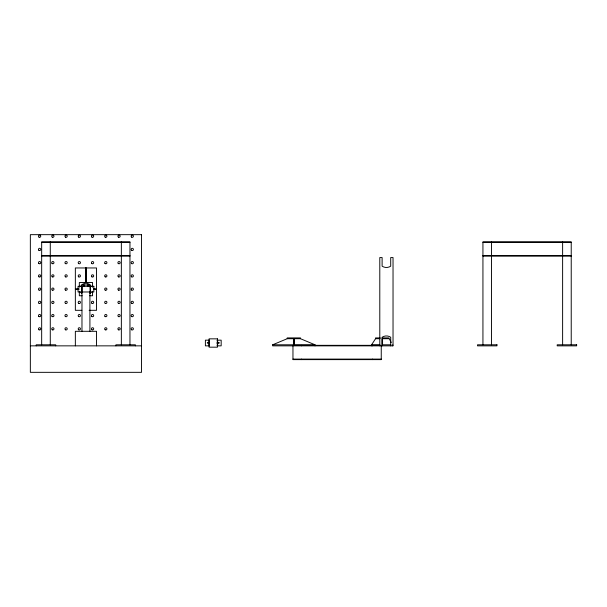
<?xml version="1.0" encoding="UTF-8"?>
<svg xmlns="http://www.w3.org/2000/svg" width="607" height="607" viewBox="0 0 607 607"><rect width="100%" height="100%" fill="white"/><g stroke="black" fill="none" stroke-linecap="round" stroke-linejoin="round"><path stroke-width="0.91" d="M87.734 286.292L87.992 284.971L87.992 286.58M371.575 345.853L371.575 344.799L375.551 338.706L375.551 337.917L380.278 337.917M379.792 345.853L379.792 257.565L382.114 257.565L382.114 266.17A7.656 7.656 0 0 0 390.711 266.17L390.711 257.565L393.033 257.565L393.033 345.853L272.664 345.853L272.664 344.799L287.225 338.706L300.465 338.706L315.025 344.799L315.025 345.853M41.671 242.345L129.959 242.345M482.937 242.345L571.225 242.345M41.671 255.585L129.959 255.585M482.937 255.585L571.225 255.585M41.671 256.116L129.959 256.116M482.937 256.116L571.225 256.116M75.351 288.742L79.062 288.742M93.751 288.742L96.536 288.742M75.351 289.539L79.062 289.539M93.751 289.539L96.536 289.539M82.165 295.753L79.327 295.753L79.327 291.314M89.722 295.753L92.56 295.753L92.56 291.314M81.839 310.314L75.351 310.314L75.351 267.96L96.536 267.96L96.536 310.314L89.123 310.314M382.167 337.917L388.784 337.917L391.265 342.515M375.551 338.706L379.99 338.706M388.784 338.706L382.167 338.706L382.167 344.799L390.9 344.799M209.233 340.163L205.394 340.163L205.394 345.853L209.233 345.853M217.018 340.163L221.168 340.163L221.168 345.853L217.018 345.853M209.112 342.879L207.245 342.879L209.112 343.145M217.018 342.879L219.317 342.879L217.018 343.145M272.664 344.799L315.025 344.799M371.575 344.799L379.914 344.799M380.384 345.33L292.961 345.33L292.961 359.625L381.249 359.625L381.249 345.853M30.35 345.853L141.537 345.853M292.961 359.094L381.249 359.094M84.153 286.292L83.895 284.971L83.895 286.58M571.225 344.799L571.225 241.821L482.937 241.821L482.937 344.799M562.621 241.821L562.621 344.799M491.541 241.821L491.541 344.799M392.759 344.799L392.759 345.853M390.711 345.853L390.711 337.257A7.656 7.656 0 0 0 382.114 337.257L382.114 345.853M382.562 338.706L382.562 344.799M372.645 345.33L372.645 345.853M372.645 359.094L372.645 359.625M301.565 345.33L301.565 345.853M301.565 359.094L301.565 359.625M300.465 338.706L300.465 337.917L287.225 337.917L287.225 338.706M294.243 338.706L294.243 344.799M293.841 338.706L293.841 344.799M293.447 338.706L293.447 344.799M217.329 340.163L217.329 345.853M208.967 340.163L208.967 345.853M135.384 345.853L135.384 344.799L115.922 344.799L115.922 345.853M129.959 344.799L129.959 241.821L41.671 241.821L41.671 344.799M121.354 241.821L121.354 344.799M96.536 345.853L96.536 331.301L75.351 331.301L75.351 345.853M92.56 287.248L92.56 282.521L79.327 282.521L79.327 287.248M90.261 286.292L90.261 291.982M90.223 286.292L90.223 291.982M90.117 286.823L90.117 284.971L81.77 284.971L81.77 293.31A5.956 5.956 0 0 1 80.784 292.119M90.117 291.451L90.117 293.31M89.912 291.921L89.912 331.301M87.734 284.971L87.734 286.58M86.338 267.96L86.338 282.521M85.944 267.96L85.944 282.521M85.549 267.96L85.549 282.521M84.153 284.971L84.153 286.58M81.975 286.292L81.975 331.301M55.7 345.853L55.7 344.799L36.238 344.799L36.238 345.853M50.275 241.821L50.275 344.799M91.103 292.119A5.956 5.956 0 0 1 90.155 293.348M80.784 286.163A5.956 5.956 0 0 1 91.103 286.163M141.537 234.666L30.35 234.666L30.35 372.334L141.537 372.334L141.537 234.666M93.835 286.292L78.053 286.292L78.053 291.982L93.835 291.982L93.835 286.292M217.45 338.843L209.112 338.843L209.112 347.181L217.45 347.181L217.45 338.843M496.966 344.799L477.512 344.799L477.512 345.853L496.966 345.853L496.966 344.799M576.65 344.799L557.196 344.799L557.196 345.853L576.65 345.853L576.65 344.799M217.594 345.853L217.594 340.163L217.564 345.853M81.664 291.982L81.664 286.292L81.626 291.982M78.766 329.821A1.123 1.123 0 0 0 80.45 328.85A1.123 1.123 0 0 0 78.766 327.871A1.123 1.123 0 0 0 78.766 329.821M91.998 329.821A1.123 1.123 0 0 0 93.69 328.85A1.123 1.123 0 0 0 91.998 327.871A1.123 1.123 0 0 0 91.998 329.821M105.239 329.821A1.123 1.123 0 0 0 106.923 328.85A1.123 1.123 0 0 0 105.239 327.871A1.123 1.123 0 0 0 105.239 329.821M118.471 329.821A1.123 1.123 0 0 0 120.163 328.85A1.123 1.123 0 0 0 118.471 327.871A1.123 1.123 0 0 0 118.471 329.821M131.711 329.821A1.123 1.123 0 0 0 133.396 328.85A1.123 1.123 0 0 0 131.711 327.871A1.123 1.123 0 0 0 131.711 329.821M65.526 329.821A1.123 1.123 0 0 0 67.218 328.85A1.123 1.123 0 0 0 65.526 327.871A1.123 1.123 0 0 0 65.526 329.821M52.293 329.821A1.123 1.123 0 0 0 53.977 328.85A1.123 1.123 0 0 0 52.293 327.871A1.123 1.123 0 0 0 52.293 329.821M39.053 329.821A1.123 1.123 0 0 0 40.737 328.85A1.123 1.123 0 0 0 39.053 327.871A1.123 1.123 0 0 0 39.053 329.821M91.763 316.406A1.123 1.123 0 0 0 93.645 315.906A1.123 1.123 0 0 0 92.272 314.525A1.123 1.123 0 0 0 91.763 316.406M118.471 316.588A1.123 1.123 0 0 0 120.163 315.61A1.123 1.123 0 0 0 118.471 314.638A1.123 1.123 0 0 0 118.471 316.588M78.531 316.406A1.123 1.123 0 0 0 80.412 315.906A1.123 1.123 0 0 0 79.031 314.525A1.123 1.123 0 0 0 78.531 316.406M105.003 316.406A1.123 1.123 0 0 0 106.885 315.906A1.123 1.123 0 0 0 105.504 314.525A1.123 1.123 0 0 0 105.003 316.406M65.29 316.406A1.123 1.123 0 0 0 67.172 315.906A1.123 1.123 0 0 0 65.799 314.525A1.123 1.123 0 0 0 65.29 316.406M131.711 316.588A1.123 1.123 0 0 0 133.396 315.61A1.123 1.123 0 0 0 131.711 314.638A1.123 1.123 0 0 0 131.711 316.588M38.818 316.406A1.123 1.123 0 0 0 40.699 315.906A1.123 1.123 0 0 0 39.326 314.525A1.123 1.123 0 0 0 38.818 316.406M52.058 316.406A1.123 1.123 0 0 0 53.94 315.906A1.123 1.123 0 0 0 52.559 314.525A1.123 1.123 0 0 0 52.058 316.406M91.998 303.348A1.123 1.123 0 0 0 93.69 302.377A1.123 1.123 0 0 0 91.998 301.398A1.123 1.123 0 0 0 91.998 303.348M118.471 303.348A1.123 1.123 0 0 0 120.163 302.377A1.123 1.123 0 0 0 118.471 301.398A1.123 1.123 0 0 0 118.471 303.348M78.766 303.348A1.123 1.123 0 0 0 80.45 302.377A1.123 1.123 0 0 0 78.766 301.398A1.123 1.123 0 0 0 78.766 303.348M105.239 303.348A1.123 1.123 0 0 0 106.923 302.377A1.123 1.123 0 0 0 105.239 301.398A1.123 1.123 0 0 0 105.239 303.348M131.711 303.348A1.123 1.123 0 0 0 133.396 302.377A1.123 1.123 0 0 0 131.711 301.398A1.123 1.123 0 0 0 131.711 303.348M65.526 303.348A1.123 1.123 0 0 0 67.218 302.377A1.123 1.123 0 0 0 65.526 301.398A1.123 1.123 0 0 0 65.526 303.348M39.053 303.348A1.123 1.123 0 0 0 40.737 302.377A1.123 1.123 0 0 0 39.053 301.398A1.123 1.123 0 0 0 39.053 303.348M52.293 303.348A1.123 1.123 0 0 0 53.977 302.377A1.123 1.123 0 0 0 52.293 301.398A1.123 1.123 0 0 0 52.293 303.348M105.239 290.116A1.123 1.123 0 0 0 106.923 289.137A1.123 1.123 0 0 0 105.239 288.166A1.123 1.123 0 0 0 105.239 290.116M118.471 290.116A1.123 1.123 0 0 0 120.163 289.137A1.123 1.123 0 0 0 118.471 288.166A1.123 1.123 0 0 0 118.471 290.116M65.526 290.116A1.123 1.123 0 0 0 67.218 289.137A1.123 1.123 0 0 0 65.526 288.166A1.123 1.123 0 0 0 65.526 290.116M131.711 290.116A1.123 1.123 0 0 0 133.396 289.137A1.123 1.123 0 0 0 131.711 288.166A1.123 1.123 0 0 0 131.711 290.116M52.293 290.116A1.123 1.123 0 0 0 53.977 289.137A1.123 1.123 0 0 0 52.293 288.166A1.123 1.123 0 0 0 52.293 290.116M91.998 276.875A1.123 1.123 0 0 0 93.69 275.904A1.123 1.123 0 0 0 91.998 274.925A1.123 1.123 0 0 0 91.998 276.875M118.471 276.875A1.123 1.123 0 0 0 120.163 275.904A1.123 1.123 0 0 0 118.471 274.925A1.123 1.123 0 0 0 118.471 276.875M39.053 290.116A1.123 1.123 0 0 0 40.737 289.137A1.123 1.123 0 0 0 39.053 288.166A1.123 1.123 0 0 0 39.053 290.116M65.526 276.875A1.123 1.123 0 0 0 67.218 275.904A1.123 1.123 0 0 0 65.526 274.925A1.123 1.123 0 0 0 65.526 276.875M105.239 276.875A1.123 1.123 0 0 0 106.923 275.904A1.123 1.123 0 0 0 105.239 274.925A1.123 1.123 0 0 0 105.239 276.875M78.766 276.875A1.123 1.123 0 0 0 80.45 275.904A1.123 1.123 0 0 0 78.766 274.925A1.123 1.123 0 0 0 78.766 276.875M131.711 276.875A1.123 1.123 0 0 0 133.396 275.904A1.123 1.123 0 0 0 131.711 274.925A1.123 1.123 0 0 0 131.711 276.875M118.236 263.461A1.123 1.123 0 0 0 120.125 262.96A1.123 1.123 0 0 0 118.744 261.579A1.123 1.123 0 0 0 118.236 263.461M91.763 263.461A1.123 1.123 0 0 0 93.645 262.96A1.123 1.123 0 0 0 92.272 261.579A1.123 1.123 0 0 0 91.763 263.461M39.053 276.875A1.123 1.123 0 0 0 40.737 275.904A1.123 1.123 0 0 0 39.053 274.925A1.123 1.123 0 0 0 39.053 276.875M52.293 276.875A1.123 1.123 0 0 0 53.977 275.904A1.123 1.123 0 0 0 52.293 274.925A1.123 1.123 0 0 0 52.293 276.875M131.476 263.461A1.123 1.123 0 0 0 133.358 262.96A1.123 1.123 0 0 0 131.977 261.579A1.123 1.123 0 0 0 131.476 263.461M78.531 263.461A1.123 1.123 0 0 0 80.412 262.96A1.123 1.123 0 0 0 79.031 261.579A1.123 1.123 0 0 0 78.531 263.461M105.003 263.461A1.123 1.123 0 0 0 106.885 262.96A1.123 1.123 0 0 0 105.504 261.579A1.123 1.123 0 0 0 105.003 263.461M65.29 263.461A1.123 1.123 0 0 0 67.172 262.96A1.123 1.123 0 0 0 65.799 261.579A1.123 1.123 0 0 0 65.29 263.461M38.818 263.461A1.123 1.123 0 0 0 40.699 262.96A1.123 1.123 0 0 0 39.326 261.579A1.123 1.123 0 0 0 38.818 263.461M52.058 263.461A1.123 1.123 0 0 0 53.94 262.96A1.123 1.123 0 0 0 52.559 261.579A1.123 1.123 0 0 0 52.058 263.461M131.476 250.221A1.123 1.123 0 0 0 133.358 249.72A1.123 1.123 0 0 0 131.977 248.339A1.123 1.123 0 0 0 131.476 250.221M38.818 250.221A1.123 1.123 0 0 0 40.699 249.72A1.123 1.123 0 0 0 39.326 248.339A1.123 1.123 0 0 0 38.818 250.221M118.471 237.17A1.123 1.123 0 0 0 120.163 236.191A1.123 1.123 0 0 0 118.471 235.22A1.123 1.123 0 0 0 118.471 237.17M78.766 237.17A1.123 1.123 0 0 0 80.45 236.191A1.123 1.123 0 0 0 78.766 235.22A1.123 1.123 0 0 0 78.766 237.17M91.998 237.17A1.123 1.123 0 0 0 93.69 236.191A1.123 1.123 0 0 0 91.998 235.22A1.123 1.123 0 0 0 91.998 237.17M39.053 237.17A1.123 1.123 0 0 0 40.737 236.191A1.123 1.123 0 0 0 39.053 235.22A1.123 1.123 0 0 0 39.053 237.17M131.711 237.17A1.123 1.123 0 0 0 133.396 236.191A1.123 1.123 0 0 0 131.711 235.22A1.123 1.123 0 0 0 131.711 237.17M105.239 237.17A1.123 1.123 0 0 0 106.923 236.191A1.123 1.123 0 0 0 105.239 235.22A1.123 1.123 0 0 0 105.239 237.17M65.526 237.17A1.123 1.123 0 0 0 67.218 236.191A1.123 1.123 0 0 0 65.526 235.22A1.123 1.123 0 0 0 65.526 237.17M52.293 237.17A1.123 1.123 0 0 0 53.977 236.191A1.123 1.123 0 0 0 52.293 235.22A1.123 1.123 0 0 0 52.293 237.17"/></g></svg>
